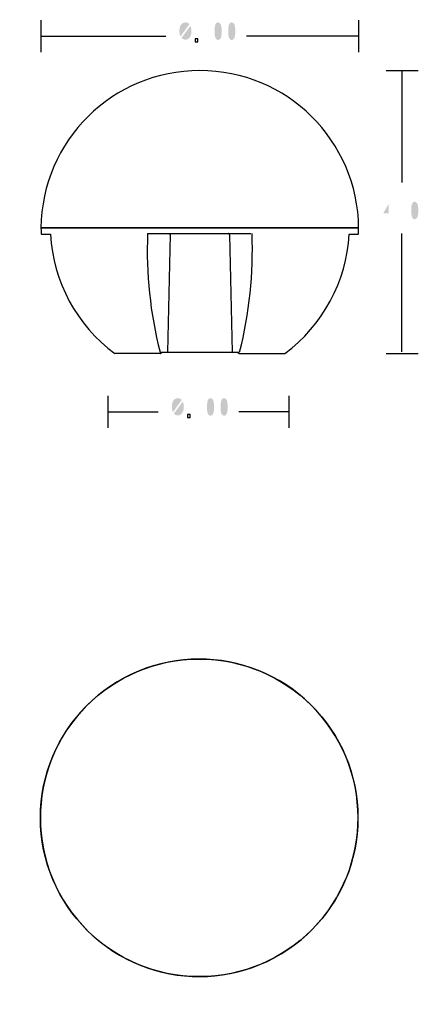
# Model space of a CAD drawing. Extents: x -5 to 92, y -5 to 230.
import ezdxf

# ---------------------------------------------------------------- set-up
doc = ezdxf.new("R2010")
doc.units = 0
doc.layers.add('LIVELLO_1', color=160, linetype='Continuous')

# ---------------------------------------------------------------- blocks, each defined once
blk = doc.blocks.new('AI9-BLK1')
at = {"layer": 'LIVELLO_1'}
h = blk.add_hatch(color=7, dxfattribs=at)
h.dxf.hatch_style = 2
edge = h.paths.add_edge_path(flags=16)
edge.add_spline(control_points=[(-10.05, 115.01), (-10.25, 115.09), (-10.46, 115.13), (-10.71, 115.13), (-11.09, 115.13), (-11.43, 115.03), (-11.73, 114.83), (-12.03, 114.63), (-12.27, 114.32), (-12.46, 113.92), (-12.64, 113.51), (-12.73, 113.02), (-12.73, 112.45), (-12.73, 112.12), (-12.7, 111.83), (-12.64, 111.58), (-12.58, 111.34), (-12.45, 111.04), (-12.26, 110.68), (-12.26, 110.68), (-12.77, 109.99), (-12.77, 109.99), (-12.77, 109.99), (-12.48, 109.7), (-12.48, 109.7), (-12.48, 109.7), (-12, 110.36), (-12, 110.36), (-11.78, 110.15), (-11.57, 110.01), (-11.37, 109.93), (-11.18, 109.85), (-10.96, 109.82), (-10.73, 109.82), (-10.36, 109.82), (-10.02, 109.92), (-9.71, 110.12), (-9.4, 110.33), (-9.16, 110.63), (-8.97, 111.03), (-8.79, 111.44), (-8.7, 111.92), (-8.7, 112.48), (-8.7, 112.83), (-8.73, 113.13), (-8.8, 113.39), (-8.86, 113.65), (-8.98, 113.93), (-9.15, 114.25), (-9.15, 114.25), (-8.65, 114.94), (-8.65, 114.94), (-8.65, 114.94), (-8.93, 115.23), (-8.93, 115.23), (-8.93, 115.23), (-9.41, 114.58), (-9.41, 114.58), (-9.64, 114.79), (-9.85, 114.93), (-10.05, 115.01)], knot_values=[0, 0, 0, 0, 1, 1, 1, 2, 2, 2, 3, 3, 3, 4, 4, 4, 5, 5, 5, 6, 6, 6, 7, 7, 7, 8, 8, 8, 9, 9, 9, 10, 10, 10, 11, 11, 11, 12, 12, 12, 13, 13, 13, 14, 14, 14, 15, 15, 15, 16, 16, 16, 17, 17, 17, 18, 18, 18, 19, 19, 19, 20, 20, 20, 20], degree=3, periodic=0)
edge = h.paths.add_edge_path()
edge.add_spline(control_points=[(-11.9, 111.17), (-12, 111.41), (-12.07, 111.62), (-12.11, 111.8), (-12.14, 111.98), (-12.16, 112.2), (-12.16, 112.46), (-12.16, 113.15), (-12.02, 113.68), (-11.75, 114.02), (-11.47, 114.37), (-11.12, 114.55), (-10.71, 114.55), (-10.53, 114.55), (-10.37, 114.52), (-10.23, 114.46), (-10.1, 114.4), (-9.94, 114.28), (-9.76, 114.1), (-9.76, 114.1), (-11.9, 111.17), (-11.9, 111.17)], knot_values=[0, 0, 0, 0, 1, 1, 1, 2, 2, 2, 3, 3, 3, 4, 4, 4, 5, 5, 5, 6, 6, 6, 7, 7, 7, 7], degree=3, periodic=0)
edge = h.paths.add_edge_path()
edge.add_spline(control_points=[(-9.27, 112.46), (-9.27, 111.8), (-9.41, 111.28), (-9.69, 110.93), (-9.97, 110.58), (-10.31, 110.4), (-10.72, 110.4), (-10.9, 110.4), (-11.06, 110.43), (-11.21, 110.5), (-11.36, 110.56), (-11.51, 110.67), (-11.66, 110.82), (-11.66, 110.82), (-9.52, 113.74), (-9.52, 113.74), (-9.36, 113.37), (-9.27, 112.95), (-9.27, 112.46)], knot_values=[0, 0, 0, 0, 1, 1, 1, 2, 2, 2, 3, 3, 3, 4, 4, 4, 5, 5, 5, 6, 6, 6, 6], degree=3, periodic=0)
h = blk.add_hatch(color=7, dxfattribs=at)
h.dxf.hatch_style = 2
edge = h.paths.add_edge_path(flags=16)
edge.add_spline(control_points=[(-7.07, 110.2), (-6.82, 109.94), (-6.51, 109.82), (-6.15, 109.82), (-5.71, 109.82), (-5.36, 110), (-5.1, 110.35), (-4.84, 110.71), (-4.71, 111.14), (-4.71, 111.65), (-4.71, 112.15), (-4.84, 112.56), (-5.1, 112.86), (-5.36, 113.16), (-5.66, 113.31), (-6.02, 113.31), (-6.3, 113.31), (-6.56, 113.2), (-6.81, 112.99), (-6.81, 112.99), (-6.58, 114.37), (-6.58, 114.37), (-6.58, 114.37), (-4.9, 114.37), (-4.9, 114.37), (-4.9, 114.37), (-4.9, 114.98), (-4.9, 114.98), (-4.9, 114.98), (-7, 114.98), (-7, 114.98), (-7, 114.98), (-7.41, 112.33), (-7.41, 112.33), (-7.41, 112.33), (-6.92, 112.26), (-6.92, 112.26), (-6.84, 112.41), (-6.73, 112.53), (-6.6, 112.62), (-6.46, 112.71), (-6.31, 112.76), (-6.16, 112.76), (-5.9, 112.76), (-5.68, 112.65), (-5.51, 112.45), (-5.34, 112.25), (-5.25, 111.96), (-5.25, 111.6), (-5.25, 111.21), (-5.34, 110.9), (-5.52, 110.67), (-5.7, 110.45), (-5.91, 110.33), (-6.16, 110.33), (-6.35, 110.33), (-6.52, 110.41), (-6.67, 110.57), (-6.82, 110.73), (-6.91, 110.97), (-6.96, 111.29), (-6.96, 111.29), (-7.5, 111.25), (-7.5, 111.25), (-7.46, 110.8), (-7.32, 110.45), (-7.07, 110.2)], knot_values=[0, 0, 0, 0, 1, 1, 1, 2, 2, 2, 3, 3, 3, 4, 4, 4, 5, 5, 5, 6, 6, 6, 7, 7, 7, 8, 8, 8, 9, 9, 9, 10, 10, 10, 11, 11, 11, 12, 12, 12, 13, 13, 13, 14, 14, 14, 15, 15, 15, 16, 16, 16, 17, 17, 17, 18, 18, 18, 19, 19, 19, 20, 20, 20, 21, 21, 21, 22, 22, 22, 22], degree=3, periodic=0)
edge = h.paths.add_edge_path(flags=16)
edge.add_spline(control_points=[(-3.84, 110.4), (-3.59, 110.01), (-3.26, 109.82), (-2.86, 109.82), (-2.4, 109.82), (-2.06, 110.04), (-1.82, 110.48), (-1.59, 110.93), (-1.48, 111.58), (-1.48, 112.44), (-1.48, 113.39), (-1.62, 114.09), (-1.9, 114.52), (-2.13, 114.88), (-2.45, 115.06), (-2.85, 115.06), (-3.3, 115.06), (-3.64, 114.84), (-3.88, 114.4), (-4.11, 113.95), (-4.22, 113.3), (-4.22, 112.44), (-4.22, 111.47), (-4.1, 110.8), (-3.84, 110.4)], knot_values=[0, 0, 0, 0, 1, 1, 1, 2, 2, 2, 3, 3, 3, 4, 4, 4, 5, 5, 5, 6, 6, 6, 7, 7, 7, 8, 8, 8, 8], degree=3, periodic=0)
edge = h.paths.add_edge_path()
edge.add_spline(control_points=[(-3.46, 114.11), (-3.3, 114.4), (-3.11, 114.54), (-2.87, 114.54), (-2.61, 114.54), (-2.41, 114.4), (-2.25, 114.12), (-2.08, 113.83), (-2, 113.28), (-2, 112.44), (-2, 111.61), (-2.08, 111.05), (-2.24, 110.77), (-2.4, 110.48), (-2.6, 110.33), (-2.84, 110.33), (-3.09, 110.33), (-3.3, 110.48), (-3.46, 110.76), (-3.62, 111.05), (-3.7, 111.61), (-3.7, 112.44), (-3.7, 113.27), (-3.62, 113.82), (-3.46, 114.11)], knot_values=[0, 0, 0, 0, 1, 1, 1, 2, 2, 2, 3, 3, 3, 4, 4, 4, 5, 5, 5, 6, 6, 6, 7, 7, 7, 8, 8, 8, 8], degree=3, periodic=0)
edge = h.paths.add_edge_path(flags=16)
edge.add_spline(control_points=[(-0.57, 110.4), (-0.31, 110.01), (0.02, 109.82), (0.42, 109.82), (0.88, 109.82), (1.22, 110.04), (1.45, 110.48), (1.68, 110.93), (1.79, 111.58), (1.79, 112.44), (1.79, 113.39), (1.66, 114.09), (1.38, 114.52), (1.14, 114.88), (0.83, 115.06), (0.43, 115.06), (-0.03, 115.06), (-0.37, 114.84), (-0.6, 114.4), (-0.83, 113.95), (-0.95, 113.3), (-0.95, 112.44), (-0.95, 111.47), (-0.82, 110.8), (-0.57, 110.4)], knot_values=[0, 0, 0, 0, 1, 1, 1, 2, 2, 2, 3, 3, 3, 4, 4, 4, 5, 5, 5, 6, 6, 6, 7, 7, 7, 8, 8, 8, 8], degree=3, periodic=0)
edge = h.paths.add_edge_path()
edge.add_spline(control_points=[(-0.19, 114.11), (-0.03, 114.4), (0.17, 114.54), (0.4, 114.54), (0.66, 114.54), (0.87, 114.4), (1.03, 114.12), (1.19, 113.83), (1.27, 113.28), (1.27, 112.44), (1.27, 111.61), (1.19, 111.05), (1.03, 110.77), (0.87, 110.48), (0.67, 110.33), (0.43, 110.33), (0.18, 110.33), (-0.02, 110.48), (-0.18, 110.76), (-0.34, 111.05), (-0.42, 111.61), (-0.42, 112.44), (-0.42, 113.27), (-0.35, 113.82), (-0.19, 114.11)], knot_values=[0, 0, 0, 0, 1, 1, 1, 2, 2, 2, 3, 3, 3, 4, 4, 4, 5, 5, 5, 6, 6, 6, 7, 7, 7, 8, 8, 8, 8], degree=3, periodic=0)
h = blk.add_hatch(color=7, dxfattribs=at)
h.dxf.hatch_style = 2
edge = h.paths.add_edge_path(flags=16)
edge.add_spline(control_points=[(38.7, 66.77), (38.7, 66.77), (38.7, 68), (38.7, 68), (38.7, 68), (39.28, 68), (39.28, 68), (39.28, 68), (39.28, 68.58), (39.28, 68.58), (39.28, 68.58), (38.7, 68.58), (38.7, 68.58), (38.7, 68.58), (38.7, 71.91), (38.7, 71.91), (38.7, 71.91), (38.28, 71.91), (38.28, 71.91), (38.28, 71.91), (36.36, 68.58), (36.36, 68.58), (36.36, 68.58), (36.36, 68), (36.36, 68), (36.36, 68), (38.19, 68), (38.19, 68), (38.19, 68), (38.19, 66.77), (38.19, 66.77), (38.19, 66.77), (38.7, 66.77), (38.7, 66.77)], knot_values=[0, 0, 0, 0, 1, 1, 1, 2, 2, 2, 3, 3, 3, 4, 4, 4, 5, 5, 5, 6, 6, 6, 7, 7, 7, 8, 8, 8, 9, 9, 9, 10, 10, 10, 11, 11, 11, 11], degree=3, periodic=0)
edge = h.paths.add_edge_path()
edge.add_spline(control_points=[(36.87, 68.58), (36.87, 68.58), (38.19, 70.9), (38.19, 70.9), (38.19, 70.9), (38.19, 68.58), (38.19, 68.58), (38.19, 68.58), (36.87, 68.58), (36.87, 68.58)], knot_values=[0, 0, 0, 0, 1, 1, 1, 2, 2, 2, 3, 3, 3, 3], degree=3, periodic=0)
edge = h.paths.add_edge_path(flags=16)
edge.add_spline(control_points=[(40.23, 67.06), (40.48, 66.81), (40.79, 66.68), (41.16, 66.68), (41.59, 66.68), (41.94, 66.86), (42.21, 67.22), (42.47, 67.58), (42.6, 68.01), (42.6, 68.51), (42.6, 69.02), (42.47, 69.42), (42.21, 69.72), (41.95, 70.02), (41.64, 70.17), (41.29, 70.17), (41.01, 70.17), (40.74, 70.06), (40.49, 69.85), (40.49, 69.85), (40.72, 71.24), (40.72, 71.24), (40.72, 71.24), (42.4, 71.24), (42.4, 71.24), (42.4, 71.24), (42.4, 71.84), (42.4, 71.84), (42.4, 71.84), (40.31, 71.84), (40.31, 71.84), (40.31, 71.84), (39.9, 69.2), (39.9, 69.2), (39.9, 69.2), (40.38, 69.12), (40.38, 69.12), (40.46, 69.27), (40.57, 69.4), (40.71, 69.49), (40.84, 69.57), (40.99, 69.62), (41.14, 69.62), (41.4, 69.62), (41.62, 69.52), (41.79, 69.31), (41.96, 69.11), (42.05, 68.83), (42.05, 68.46), (42.05, 68.07), (41.96, 67.76), (41.78, 67.54), (41.6, 67.31), (41.39, 67.2), (41.15, 67.2), (40.95, 67.2), (40.78, 67.28), (40.63, 67.43), (40.48, 67.59), (40.39, 67.83), (40.35, 68.16), (40.35, 68.16), (39.8, 68.11), (39.8, 68.11), (39.84, 67.66), (39.98, 67.31), (40.23, 67.06)], knot_values=[0, 0, 0, 0, 1, 1, 1, 2, 2, 2, 3, 3, 3, 4, 4, 4, 5, 5, 5, 6, 6, 6, 7, 7, 7, 8, 8, 8, 9, 9, 9, 10, 10, 10, 11, 11, 11, 12, 12, 12, 13, 13, 13, 14, 14, 14, 15, 15, 15, 16, 16, 16, 17, 17, 17, 18, 18, 18, 19, 19, 19, 20, 20, 20, 21, 21, 21, 22, 22, 22, 22], degree=3, periodic=0)
edge = h.paths.add_edge_path(flags=16)
edge.add_spline(control_points=[(43.46, 67.27), (43.72, 66.88), (44.05, 66.68), (44.45, 66.68), (44.9, 66.68), (45.25, 66.9), (45.48, 67.35), (45.71, 67.79), (45.82, 68.44), (45.82, 69.3), (45.82, 70.26), (45.68, 70.95), (45.4, 71.38), (45.17, 71.75), (44.86, 71.93), (44.45, 71.93), (44, 71.93), (43.66, 71.7), (43.43, 71.26), (43.19, 70.82), (43.08, 70.16), (43.08, 69.3), (43.08, 68.34), (43.21, 67.66), (43.46, 67.27)], knot_values=[0, 0, 0, 0, 1, 1, 1, 2, 2, 2, 3, 3, 3, 4, 4, 4, 5, 5, 5, 6, 6, 6, 7, 7, 7, 8, 8, 8, 8], degree=3, periodic=0)
edge = h.paths.add_edge_path()
edge.add_spline(control_points=[(43.84, 70.97), (44, 71.26), (44.2, 71.41), (44.43, 71.41), (44.69, 71.41), (44.9, 71.26), (45.06, 70.98), (45.22, 70.7), (45.3, 70.14), (45.3, 69.3), (45.3, 68.47), (45.22, 67.92), (45.06, 67.63), (44.9, 67.34), (44.7, 67.2), (44.46, 67.2), (44.21, 67.2), (44.01, 67.34), (43.85, 67.62), (43.68, 67.91), (43.6, 68.47), (43.6, 69.3), (43.6, 70.13), (43.68, 70.69), (43.84, 70.97)], knot_values=[0, 0, 0, 0, 1, 1, 1, 2, 2, 2, 3, 3, 3, 4, 4, 4, 5, 5, 5, 6, 6, 6, 7, 7, 7, 8, 8, 8, 8], degree=3, periodic=0)
h = blk.add_hatch(color=7, dxfattribs=at)
h.dxf.hatch_style = 2
edge = h.paths.add_edge_path(flags=16)
edge.add_spline(control_points=[(-11.88, 24.61), (-12.08, 24.69), (-12.3, 24.73), (-12.54, 24.73), (-12.92, 24.73), (-13.26, 24.63), (-13.56, 24.43), (-13.86, 24.23), (-14.1, 23.92), (-14.29, 23.51), (-14.47, 23.11), (-14.56, 22.62), (-14.56, 22.05), (-14.56, 21.72), (-14.53, 21.42), (-14.47, 21.18), (-14.41, 20.94), (-14.28, 20.64), (-14.09, 20.28), (-14.09, 20.28), (-14.6, 19.59), (-14.6, 19.59), (-14.6, 19.59), (-14.31, 19.3), (-14.31, 19.3), (-14.31, 19.3), (-13.83, 19.96), (-13.83, 19.96), (-13.61, 19.75), (-13.4, 19.61), (-13.2, 19.53), (-13.01, 19.45), (-12.79, 19.41), (-12.55, 19.41), (-12.19, 19.41), (-11.85, 19.52), (-11.54, 19.72), (-11.23, 19.93), (-10.99, 20.23), (-10.8, 20.63), (-10.62, 21.03), (-10.53, 21.52), (-10.53, 22.08), (-10.53, 22.43), (-10.56, 22.73), (-10.63, 22.99), (-10.69, 23.25), (-10.81, 23.53), (-10.98, 23.84), (-10.98, 23.84), (-10.48, 24.54), (-10.48, 24.54), (-10.48, 24.54), (-10.76, 24.83), (-10.76, 24.83), (-10.76, 24.83), (-11.24, 24.17), (-11.24, 24.17), (-11.47, 24.38), (-11.68, 24.53), (-11.88, 24.61)], knot_values=[0, 0, 0, 0, 1, 1, 1, 2, 2, 2, 3, 3, 3, 4, 4, 4, 5, 5, 5, 6, 6, 6, 7, 7, 7, 8, 8, 8, 9, 9, 9, 10, 10, 10, 11, 11, 11, 12, 12, 12, 13, 13, 13, 14, 14, 14, 15, 15, 15, 16, 16, 16, 17, 17, 17, 18, 18, 18, 19, 19, 19, 20, 20, 20, 20], degree=3, periodic=0)
edge = h.paths.add_edge_path()
edge.add_spline(control_points=[(-13.73, 20.77), (-13.83, 21.01), (-13.9, 21.22), (-13.94, 21.4), (-13.97, 21.58), (-13.99, 21.8), (-13.99, 22.06), (-13.99, 22.75), (-13.85, 23.27), (-13.58, 23.62), (-13.3, 23.97), (-12.95, 24.15), (-12.54, 24.15), (-12.36, 24.15), (-12.2, 24.12), (-12.06, 24.06), (-11.93, 24), (-11.77, 23.88), (-11.59, 23.7), (-11.59, 23.7), (-13.73, 20.77), (-13.73, 20.77)], knot_values=[0, 0, 0, 0, 1, 1, 1, 2, 2, 2, 3, 3, 3, 4, 4, 4, 5, 5, 5, 6, 6, 6, 7, 7, 7, 7], degree=3, periodic=0)
edge = h.paths.add_edge_path()
edge.add_spline(control_points=[(-11.1, 22.06), (-11.1, 21.39), (-11.24, 20.88), (-11.52, 20.53), (-11.8, 20.18), (-12.14, 20), (-12.55, 20), (-12.73, 20), (-12.89, 20.03), (-13.04, 20.09), (-13.19, 20.16), (-13.34, 20.27), (-13.49, 20.42), (-13.49, 20.42), (-11.35, 23.34), (-11.35, 23.34), (-11.19, 22.97), (-11.1, 22.54), (-11.1, 22.06)], knot_values=[0, 0, 0, 0, 1, 1, 1, 2, 2, 2, 3, 3, 3, 4, 4, 4, 5, 5, 5, 6, 6, 6, 6], degree=3, periodic=0)
h = blk.add_hatch(color=7, dxfattribs=at)
h.dxf.hatch_style = 2
edge = h.paths.add_edge_path(flags=16)
edge.add_spline(control_points=[(-8.9, 19.81), (-8.65, 19.54), (-8.35, 19.41), (-7.99, 19.41), (-7.6, 19.41), (-7.27, 19.56), (-6.99, 19.87), (-6.71, 20.16), (-6.57, 20.55), (-6.57, 21.02), (-6.57, 21.24), (-6.6, 21.44), (-6.67, 21.63), (-6.74, 21.8), (-6.83, 21.95), (-6.93, 22.06), (-7.04, 22.16), (-7.18, 22.24), (-7.35, 22.29), (-7.17, 22.39), (-7.03, 22.53), (-6.93, 22.71), (-6.83, 22.89), (-6.78, 23.1), (-6.78, 23.33), (-6.78, 23.71), (-6.9, 24.03), (-7.13, 24.28), (-7.37, 24.54), (-7.66, 24.66), (-8, 24.66), (-8.33, 24.66), (-8.61, 24.55), (-8.83, 24.32), (-9.06, 24.1), (-9.21, 23.77), (-9.28, 23.33), (-9.28, 23.33), (-8.76, 23.22), (-8.76, 23.22), (-8.73, 23.53), (-8.64, 23.76), (-8.5, 23.91), (-8.36, 24.06), (-8.19, 24.14), (-7.99, 24.14), (-7.8, 24.14), (-7.64, 24.07), (-7.5, 23.92), (-7.37, 23.78), (-7.3, 23.58), (-7.3, 23.34), (-7.3, 23.08), (-7.38, 22.88), (-7.54, 22.72), (-7.7, 22.56), (-7.91, 22.49), (-8.17, 22.49), (-8.17, 22.49), (-8.25, 22.49), (-8.25, 22.49), (-8.25, 22.49), (-8.31, 21.94), (-8.31, 21.94), (-8.16, 21.99), (-8.04, 22.01), (-7.94, 22.01), (-7.71, 22.01), (-7.52, 21.92), (-7.36, 21.73), (-7.2, 21.55), (-7.12, 21.31), (-7.12, 21.01), (-7.12, 20.69), (-7.21, 20.43), (-7.38, 20.23), (-7.55, 20.03), (-7.76, 19.93), (-8, 19.93), (-8.43, 19.93), (-8.71, 20.27), (-8.81, 20.95), (-8.81, 20.95), (-9.33, 20.86), (-9.33, 20.86), (-9.29, 20.42), (-9.15, 20.07), (-8.9, 19.81)], knot_values=[0, 0, 0, 0, 1, 1, 1, 2, 2, 2, 3, 3, 3, 4, 4, 4, 5, 5, 5, 6, 6, 6, 7, 7, 7, 8, 8, 8, 9, 9, 9, 10, 10, 10, 11, 11, 11, 12, 12, 12, 13, 13, 13, 14, 14, 14, 15, 15, 15, 16, 16, 16, 17, 17, 17, 18, 18, 18, 19, 19, 19, 20, 20, 20, 21, 21, 21, 22, 22, 22, 23, 23, 23, 24, 24, 24, 25, 25, 25, 26, 26, 26, 27, 27, 27, 28, 28, 28, 29, 29, 29, 29], degree=3, periodic=0)
edge = h.paths.add_edge_path(flags=16)
edge.add_spline(control_points=[(-5.67, 20), (-5.41, 19.61), (-5.09, 19.41), (-4.68, 19.41), (-4.23, 19.41), (-3.89, 19.64), (-3.66, 20.08), (-3.42, 20.53), (-3.31, 21.18), (-3.31, 22.04), (-3.31, 22.99), (-3.45, 23.69), (-3.73, 24.12), (-3.96, 24.48), (-4.28, 24.66), (-4.68, 24.66), (-5.13, 24.66), (-5.47, 24.44), (-5.71, 24), (-5.94, 23.55), (-6.06, 22.9), (-6.06, 22.04), (-6.06, 21.07), (-5.93, 20.4), (-5.67, 20)], knot_values=[0, 0, 0, 0, 1, 1, 1, 2, 2, 2, 3, 3, 3, 4, 4, 4, 5, 5, 5, 6, 6, 6, 7, 7, 7, 8, 8, 8, 8], degree=3, periodic=0)
edge = h.paths.add_edge_path()
edge.add_spline(control_points=[(-5.29, 23.71), (-5.13, 24), (-4.94, 24.14), (-4.7, 24.14), (-4.44, 24.14), (-4.24, 24), (-4.07, 23.72), (-3.91, 23.44), (-3.83, 22.87), (-3.83, 22.04), (-3.83, 21.21), (-3.91, 20.65), (-4.07, 20.37), (-4.23, 20.08), (-4.43, 19.93), (-4.67, 19.93), (-4.92, 19.93), (-5.13, 20.08), (-5.29, 20.36), (-5.45, 20.64), (-5.53, 21.2), (-5.53, 22.04), (-5.53, 22.87), (-5.45, 23.42), (-5.29, 23.71)], knot_values=[0, 0, 0, 0, 1, 1, 1, 2, 2, 2, 3, 3, 3, 4, 4, 4, 5, 5, 5, 6, 6, 6, 7, 7, 7, 8, 8, 8, 8], degree=3, periodic=0)
edge = h.paths.add_edge_path(flags=16)
edge.add_spline(control_points=[(-2.4, 20), (-2.14, 19.61), (-1.81, 19.41), (-1.41, 19.41), (-0.95, 19.41), (-0.61, 19.64), (-0.38, 20.08), (-0.15, 20.53), (-0.03, 21.18), (-0.03, 22.04), (-0.03, 22.99), (-0.17, 23.69), (-0.45, 24.12), (-0.69, 24.48), (-1, 24.66), (-1.4, 24.66), (-1.86, 24.66), (-2.2, 24.44), (-2.43, 24), (-2.66, 23.55), (-2.78, 22.9), (-2.78, 22.04), (-2.78, 21.07), (-2.65, 20.4), (-2.4, 20)], knot_values=[0, 0, 0, 0, 1, 1, 1, 2, 2, 2, 3, 3, 3, 4, 4, 4, 5, 5, 5, 6, 6, 6, 7, 7, 7, 8, 8, 8, 8], degree=3, periodic=0)
edge = h.paths.add_edge_path()
edge.add_spline(control_points=[(-2.02, 23.71), (-1.86, 24), (-1.66, 24.14), (-1.43, 24.14), (-1.17, 24.14), (-0.96, 24), (-0.8, 23.72), (-0.64, 23.44), (-0.56, 22.87), (-0.56, 22.04), (-0.56, 21.21), (-0.64, 20.65), (-0.8, 20.37), (-0.96, 20.08), (-1.16, 19.93), (-1.39, 19.93), (-1.65, 19.93), (-1.85, 20.08), (-2.01, 20.36), (-2.17, 20.64), (-2.25, 21.2), (-2.25, 22.04), (-2.25, 22.87), (-2.17, 23.42), (-2.02, 23.71)], knot_values=[0, 0, 0, 0, 1, 1, 1, 2, 2, 2, 3, 3, 3, 4, 4, 4, 5, 5, 5, 6, 6, 6, 7, 7, 7, 8, 8, 8, 8], degree=3, periodic=0)
at = {"layer": 'LIVELLO_1', "color": 7}
for p, q in [((-45.47, 115.11), (-45.47, 107.4)), ((30.96, 115.11), (30.96, 107.4)), ((-45.47, 111.26), (-15.41, 111.26)), ((3.99, 111.34), (31.05, 111.34)), ((37.57, 102.97), (45.28, 102.97)), ((41.4, 76), (41.43, 102.97)), ((-45.28, 63.6), (-43.17, 63.6)), ((-19.81, 63.75), (5.01, 63.75)), ((28.67, 63.6), (30.77, 63.6)), ((41.34, 35.32), (41.36, 63.78)), ((-14.38, 63.45), (-15.03, 35.23)), ((-0.13, 63.45), (0.52, 35.23)), ((-16.75, 34.86), (-27.73, 34.86)), ((-16.82, 35.23), (2.07, 35.23)), ((-16.45, 35.23), (-16.45, 35.17)), ((1.94, 35.23), (1.94, 35.17)), ((2.23, 34.86), (13.22, 34.86)), ((37.57, 34.86), (45.28, 34.86)), ((-29.35, 24.71), (-29.35, 17)), ((14.17, 24.71), (14.17, 17)), ((-29.35, 20.86), (-17.24, 20.86)), ((2.16, 20.94), (14.27, 20.94))]:
    blk.add_line(p, q, dxfattribs=at)
for points in [[(-7.77, 110.62), (-8.36, 110.62), (-8.36, 109.9), (-7.77, 109.9)], [(-9.6, 20.22), (-10.19, 20.22), (-10.19, 19.5), (-9.6, 19.5)]]:
    blk.add_lwpolyline(points, close=True, dxfattribs=at)
for points in [[(-45.47, 65.13), (-45.46, 64.44), (-45.43, 63.75)], [(-45.47, 65.13), (30.96, 65.13), (-45.47, 65.13)], [(-45.43, 63.75), (-45.42, 63.69), (-45.38, 63.64), (-45.33, 63.61), (-45.28, 63.6)], [(-14.38, 63.45), (-14.36, 63.53), (-14.33, 63.6), (-14.28, 63.66), (-14.22, 63.71), (-14.15, 63.74), (-14.07, 63.75)], [(-0.13, 63.45), (-0.14, 63.53), (-0.18, 63.6), (-0.22, 63.66), (-0.29, 63.71), (-0.36, 63.74), (-0.44, 63.75)], [(30.77, 63.6), (30.83, 63.61), (30.88, 63.64), (30.91, 63.69), (30.92, 63.75)], [(30.92, 63.75), (30.95, 64.44), (30.96, 65.13)], [(-16.75, 34.86), (-16.67, 34.87), (-16.6, 34.9), (-16.54, 34.95), (-16.49, 35.02), (-16.46, 35.09), (-16.45, 35.17)], [(2.24, 34.86), (2.17, 34.87), (2.09, 34.9), (2.03, 34.95), (1.98, 35.02), (1.95, 35.09), (1.94, 35.17)]]:
    blk.add_lwpolyline(points, dxfattribs=at)
blk.add_circle((-7.4, -76.82), 38.2, dxfattribs=at)
for points, knots in [([(30.96, 65.13), (30.75, 86.09), (13.71, 102.97), (-7.25, 102.97), (-28.22, 102.97), (-45.26, 86.09), (-45.47, 65.13)], [0, 0, 0, 0, 1, 1, 1, 2, 2, 2, 2]), ([(-37.94, -99.76), (-50.62, -82.88), (-47.22, -58.94), (-30.35, -46.27), (-13.48, -33.6), (10.47, -37), (23.15, -53.87), (35.83, -70.75), (32.43, -94.69), (15.56, -107.36), (-1.31, -120.03), (-25.27, -116.63), (-37.94, -99.76)], [0, 0, 0, 0, 1, 1, 1, 2, 2, 2, 3, 3, 3, 4, 4, 4, 4])]:
    blk.add_open_spline(points, degree=3, knots=knots, dxfattribs=at)
for points in [[(-43.17, 63.6), (-42.54, 52.2), (-36.89, 41.68), (-27.73, 34.86)], [(-19.81, 63.75), (-20.21, 54.1), (-19.21, 44.59), (-16.82, 35.24)], [(2.31, 35.24), (4.7, 44.59), (5.7, 54.1), (5.3, 63.75)], [(13.22, 34.86), (22.38, 41.68), (28.03, 52.2), (28.67, 63.6)]]:
    blk.add_open_spline(points, degree=3, dxfattribs=at)

msp = doc.modelspace()

# ---------------------------------------------------------------- block references
at = {"layer": 'LIVELLO_1', "color": 7}
msp.add_blockref('AI9-BLK1', (45.823215, 115.232673), dxfattribs=at)

doc.saveas('drawing.dxf')
